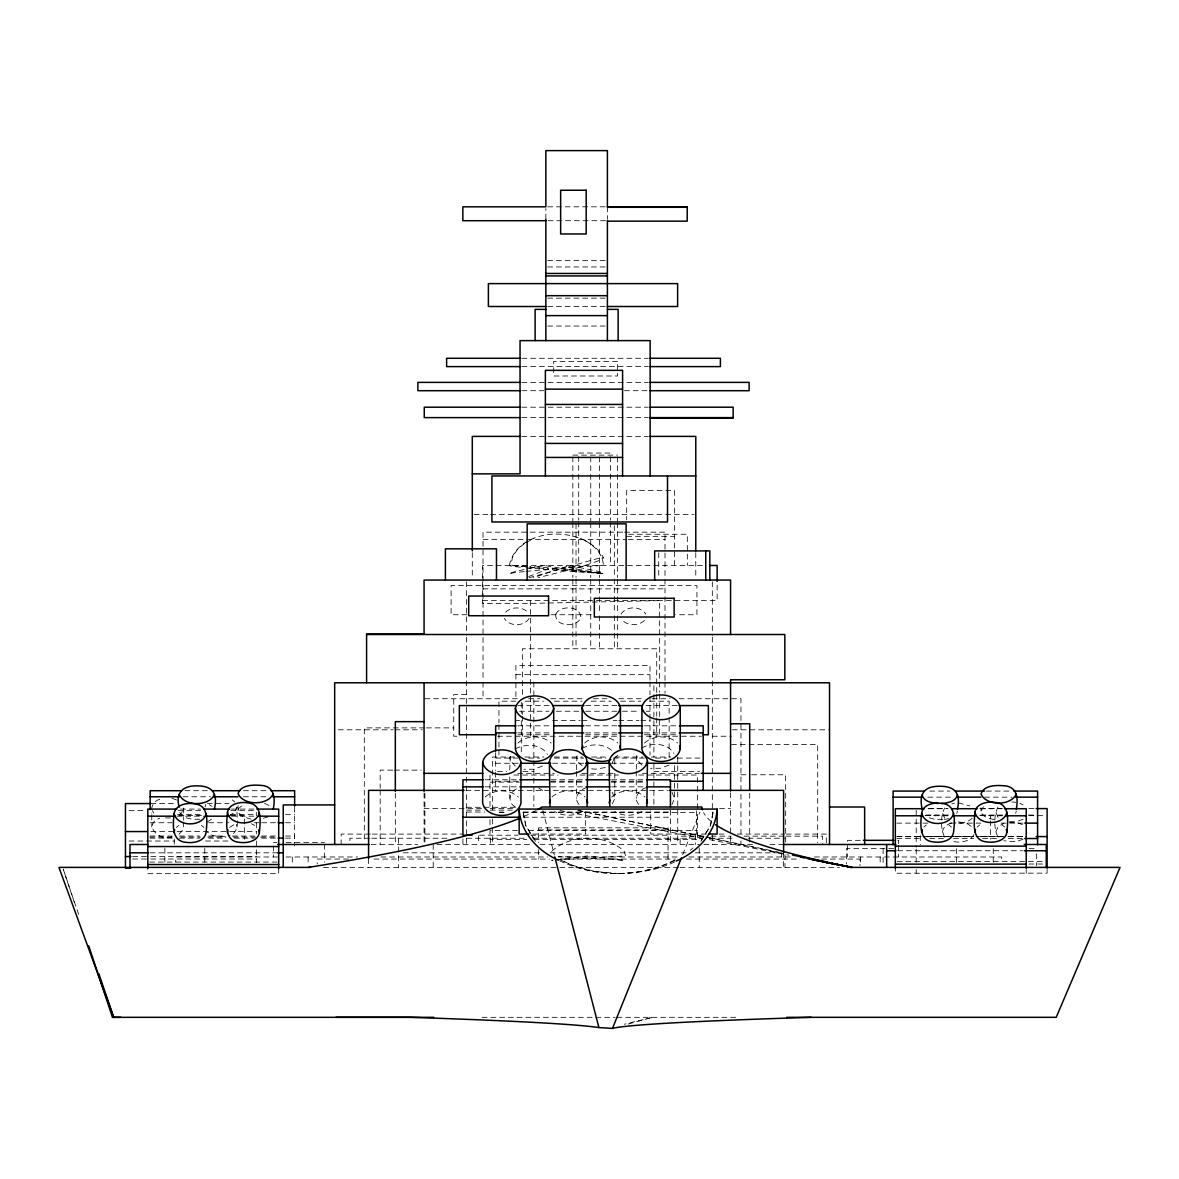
<?xml version="1.0" encoding="UTF-8"?>
<svg xmlns="http://www.w3.org/2000/svg" width="1179" height="1179" viewBox="0 0 1179 1179"><rect width="100%" height="100%" fill="white"/><g stroke="black" fill="none" stroke-linecap="round" stroke-linejoin="round"><path stroke-width="0.75" stroke-dasharray="5 3.75" d="M509.225 565.625C517.493 525.51 585.654 524.581 603.589 557.8L598.18 560.865A44.05 3.11 -14.6 0 1 571.844 569.251L538.258 577.622M171.869 836.781C159.43 842.174 142.202 824.195 159.755 818.226M205.087 807.07L205.632 804.446M229.035 815.839L234.872 812.125L237.023 807.07C235.977 816.443 241.666 832.065 229.035 835.764M509.741 769.946L510.389 754.368M515.356 806.937C505.997 802.309 510.198 789.621 519.32 787.823M576.472 769.607L577.12 753.882M579.036 804.417C573.068 798.345 579.11 789.576 586.051 787.823M614.79 773.203L614.79 798.345L612.21 804.417M636.262 769.268L636.911 753.396M638.826 804.417C632.843 798.345 638.885 789.576 645.841 787.823M674.565 765.628L674.565 798.345L672.001 804.417M944.659 837.075C940.444 828.763 940.444 816.31 944.659 807.998M942.522 832.02C942.979 826.125 949.213 823.178 954.356 822.235M997.979 837.075C993.72 828.469 993.72 815.617 997.979 807.025M995.842 832.02L997.979 826.951L1003.83 823.251M251.127 819.125L243.228 816.885L238.659 812.994L238.659 808.514L243.228 804.638M956.803 813.377L957.407 811.137M994.089 819.493C989.093 818.594 982.048 817.018 981.016 811.137L983.389 806.804M1015.664 813.377L1016.269 811.137M682.685 854.687L699.899 812.125M700.915 841.349L710.465 825.786L713.398 810.739L710.406 825.786L700.694 841.349M529.047 618.43C524.139 626.756 509.284 626.756 504.376 618.43M621.082 614.126C626.005 605.785 640.845 605.785 645.753 614.126M612.21 763.108L614.79 757.021L614.79 766.011M973.898 834.629C969.669 842.086 959.367 843.309 951.792 841.113M551.625 851.43C570.032 833.804 605.903 833.804 624.31 851.43L625.592 855.88L559.524 859.859M524.434 543.401L517.08 549.871L512.452 557.402L510.875 565.478A44.375 1.032 4.7 0 0 515.444 566.672L522.886 567.497M690.393 850.265L692.957 848.025M505.658 612.107C511.48 606.537 521.943 606.537 527.779 612.107M644.486 620.434C638.65 626.005 628.201 626.005 622.365 620.434M179.016 815.19L181.551 813.097L183.688 808.042L183.688 820.098M176.275 827.466L178.81 825.359M179.016 834.157L183.143 829.618L183.688 821.822M207.224 821.94L213.075 818.226M229.596 827.466L235.432 823.753M517.964 743.05C526.821 734.915 542.296 734.915 551.153 743.05M485.217 797.004C494.06 788.869 509.534 788.869 518.392 797.004M584.696 743.05C593.553 734.915 609.027 734.915 617.884 743.05M551.949 797.004C560.806 788.869 576.266 788.869 585.123 797.004M614.834 757.714L617.884 755.194M644.486 743.05C653.343 734.915 668.817 734.915 677.66 743.05M611.739 797.004C620.581 788.869 636.056 788.869 644.913 797.004M923.791 827.068L926.326 824.976M972.307 818.123C967.65 822.706 960.605 823.723 954.356 822.839M977.111 827.068L979.646 824.976M526.026 542.576L534.013 538.435M675.066 860.243C639.696 878.149 594.776 877.957 559.671 859.447M674.388 860.243C639.313 877.721 595.38 877.839 560.054 861.024M674.653 861.82C656.791 870.927 636.233 872.976 616.44 873.624M159.755 799.274C153.653 800.983 150.44 807.129 151.767 813.215M515.356 748.93C525.259 743.315 541.028 743.787 547.395 754.368M542.443 766.099L533.851 769.253L523.933 769.253M582.087 748.444C591.298 743.227 604.267 743.507 612.21 750.949M641.862 747.958C651.781 742.343 667.55 742.814 673.916 753.396M668.965 765.127L660.373 768.281L650.454 768.281M582.087 811.668C573.878 816.369 563.194 816.369 554.985 811.668M641.862 811.668C633.668 816.369 622.969 816.369 614.775 811.668M1023.092 819.243L1015.944 821.866L1007.677 821.866M1023.092 839.168L1015.944 841.791L1003.83 840.774M528.678 576.575L548.544 568.838L510.875 565.478L528.074 566.347M268.134 816.885L260.235 819.125M529.003 577.769L557.962 569.663L601.821 573.569A44.522 2.078 9.6 0 0 597.502 571.196L569.531 565.478L533.114 577.769M628.156 1024.05L652.532 1017.315L624.31 1024.242M605.21 767.544L595.631 769.18L590.664 768.767M951.792 803.945L954.356 803.282M524.066 569.531L516.785 571.196A44.522 2.078 -9.6 0 0 512.467 573.569A44.375 1.032 -4.7 0 1 517.006 572.375L524.463 571.55M528.84 568.543L544.742 565.478A48.324 2.255 9.6 0 0 579.965 571.196L601.821 573.569A44.375 1.032 4.7 0 0 597.267 572.375L568.75 569.531A48.781 1.135 4.7 0 0 532.967 566.672L529.695 566.451M944.35 819.493L948.594 818.639M552.863 860.184L551.625 860.331L552.892 860.257M556.503 859.742L587.967 855.88L624.31 860.331L558.242 856.352M526.085 571.388L545.538 569.531A48.781 1.135 -4.7 0 1 581.321 566.672L603.397 565.478C602.837 552.317 591.666 543.033 580.274 538.435M170.483 817.931L164.972 817.931M225.189 836.781L213.075 835.764L207.224 832.065M1009.047 822.117L1015.944 822.235L1023.092 824.858M199.87 819.228C192.678 819.597 181.551 819.037 179.208 810.754M942.832 819.597L935.227 819.493L927.328 817.253M547.66 206.826L605.593 206.826M605.593 220.709L545.862 220.709L545.862 208.565M547.66 260.441L605.593 260.441M547.66 266.94L605.593 266.94M547.66 298.14L605.593 298.14M547.66 306.511L605.593 306.511M547.704 326.038L605.977 326.038M521.884 358.283L648.317 358.283M521.884 366.61L648.317 366.61M521.884 382.379L648.317 382.379M521.884 390.706L543.873 390.706M624.487 390.706L648.317 390.706M521.884 407.197L648.317 407.197M521.884 417.617L648.317 417.617M521.884 436.392L648.317 436.392M578.697 453.045L610.619 453.045M572.832 455.123L617.531 455.123M474.12 514.471L488.769 514.471M490.611 514.471L693.945 514.471M622.733 532.171L483.022 532.171L483.022 680.43M624.561 532.171L665 532.171L665 680.43M628.51 534.249L687.328 534.249L687.328 565.478M626.668 536.327L674.565 536.327M483.022 539.525L626.403 539.525M628.245 539.525L665 539.525M702.478 565.478L482.638 565.478L482.638 603.397L530.521 603.397L659.665 600.612L659.665 692.235M483.022 588.866L665 588.866M482.638 600.612L717.141 600.612L717.141 581.291M467.061 614.745L451.1 614.745L451.1 585.595L696.936 585.595L696.936 614.745L675.641 614.745M551.035 614.745L593.317 614.745M515.901 674.668L649.983 674.668M466.501 694.578L453.723 694.578L453.723 736.227L459.191 736.227M424.882 698.734L517.949 698.734M528.649 698.734L540.011 698.734M550.711 698.734L584.121 698.734M593.317 698.734L609.528 698.734M618.724 698.734L642.953 698.734M652.134 698.734L669.937 698.734M679.03 698.734L740.957 698.734L740.957 833.553M515.901 701.181L498.938 701.181L498.938 722.801M525.082 701.181L543.445 701.181M554.469 701.181L582.028 701.181M591.21 701.181L611.415 701.181M620.596 701.181L640.801 701.181M649.983 701.181L669.141 701.181L669.141 715.594M517.949 705.587L549.075 705.587M585.698 705.587L616.823 705.587M646.121 705.587L677.247 705.587M519.571 711.232L548.957 711.232M556.311 711.232L583.856 711.232M585.698 711.232L620.596 711.232M622.438 711.232L638.959 711.232M646.313 711.232L649.983 711.232M515.901 720.472L519.571 720.472M552.627 720.472L580.186 720.472M582.028 720.472L589.367 720.472M613.242 720.472L616.926 720.472M618.754 720.472L638.959 720.472M640.801 720.472L649.983 720.472M517.714 725.807L550.77 725.807M585.654 725.807L616.882 725.807M644.427 725.807L677.483 725.807M424.528 727.885L364.326 727.885L364.326 842.676M426.356 727.885L453.723 727.885M338.329 729.801L393.049 729.801M394.877 729.801L422.244 729.801M732.395 729.801L829.53 729.801M517.714 732.896L550.77 732.896M585.654 732.896L616.882 732.896M644.427 732.896L677.483 732.896M517.949 734.738L550.902 734.738M585.698 734.738L616.823 734.738M644.294 734.738L677.247 734.738M497.685 736.227L701.564 736.227M712.322 736.227L731.481 736.227M731.481 744.553L817.681 744.553L817.681 842.676M514.56 757.036L492.557 757.036L492.557 810.165M524.964 757.036L543.902 757.036M554.381 757.036L582.397 757.036M591.563 757.036L608.069 757.036M615.04 757.036L642.894 757.036M651.397 757.036L670.704 757.036M495.666 758.082L517.714 758.082M528.723 758.082L539.746 758.082M554.439 758.082L583.826 758.082M596.677 758.082L605.859 758.082M613.213 758.082L644.427 758.082M655.45 758.082L666.459 758.082M677.483 758.082L703.2 758.082M495.666 763.255L519.541 763.255M552.597 763.255L585.654 763.255M611.37 763.255L646.269 763.255M392.71 770.123L380.183 770.123L380.183 788.265M394.493 770.123L421.316 770.123M497.45 771.611L506.557 771.611M522.945 771.611L533.866 771.611M653.888 771.611L699.545 771.611M517.669 773.35L554.366 773.35M581.895 773.35L614.937 773.35M642.467 773.35L699.368 773.35M740.957 774.765L749.903 774.765M751.686 774.765L785.656 774.765L785.656 844.488M513.882 775.03L557.962 775.03M579.994 775.03L618.562 775.03M638.767 775.03L697.526 775.03L697.526 808.912M484.952 779.776L518.008 779.776M551.065 779.776L585.963 779.776M611.665 779.776L644.721 779.776M495.666 781.235L519.541 781.235M550.77 781.235L585.654 781.235M611.37 781.235L646.269 781.235M490.007 782.119L519.394 782.119M550.608 782.119L585.506 782.119M611.223 782.119L646.107 782.119M484.952 786.85L518.008 786.85M551.065 786.85L585.963 786.85M611.665 786.85L644.721 786.85M465.897 790.357L668.301 790.357M184.897 790.711L208.683 790.711M243.419 790.711L269.033 790.711M929.7 791.08L949.817 791.08M986.381 791.08L1010.167 791.08M183.069 796.768L210.51 796.768M243.419 796.768L269.033 796.768M927.858 797.151L953.472 797.151M984.553 797.151L1011.995 797.151M150.897 803.562L176.349 803.562M207.253 803.562L229.065 803.562M466.501 807.291L517.861 807.291M424.072 808.647L482.8 808.647M490.14 808.647L514 808.647M719.544 808.647L730.567 808.647M928.919 808.588L947.105 808.588M979.823 808.588L1001.649 808.588M1028.913 808.588L1034.366 808.588M928.05 808.706L948.049 808.706M980.781 808.706L1002.592 808.706M180.534 809.089L200.533 809.089M231.438 809.089L255.077 809.089M466.501 810.135L481.165 810.135M490.169 810.135L512.364 810.135M129.086 810.651L145.444 810.651M178.162 810.651L201.801 810.651M230.892 810.651L254.531 810.651M466.589 812.036L484.952 812.036M499.645 812.036L503.315 812.036M523.52 812.036L670.438 812.036M499.189 812.493L504.7 812.493M523.063 812.493L697.526 812.493M177.587 814.66L203.186 814.66M230.627 814.66L256.226 814.66M285.48 814.66L294.632 814.66M926.031 815.043L949.817 815.043M980.899 815.043L1002.843 815.043M1028.442 815.043L1037.594 815.043M178.972 815.337L207.578 815.337M230.583 815.337L244.51 815.337L244.51 839.227M924.999 815.337L949.965 815.337M980.25 815.337L990.537 815.337L990.537 819.022M925.294 815.662L949.861 815.794M979.823 815.662L1002.592 815.794M1028.913 815.662L1045.272 815.662M176.894 816.177L204.173 816.177M231.438 816.177L255.077 816.177M523.52 817.224L670.438 817.224M150.16 822.75L172.105 822.75M208.683 822.75L228.8 822.75M254.399 822.75L259.881 822.75M261.709 822.75L276.343 822.75M285.48 822.75L294.632 822.75M896.777 823.134L927.858 823.134M949.817 823.134L980.899 823.134M1001.015 823.134L1022.959 823.134M538.523 829.913L668.051 829.913M517.552 830.473L490.007 830.473L490.007 839.581L526.733 839.581M528.575 830.473L697.526 830.473M150.897 831.563L256.344 831.563M370.457 834.084L341.158 834.084L341.158 844.488M372.284 834.084L461.976 834.084M706.295 834.084L650.734 834.054L650.734 810.857M719.028 834.084L724.481 834.084M737.199 834.084L784.477 834.084M786.29 834.084L826.287 834.084L826.287 844.488M479.44 835.204L518.008 835.204M530.859 835.204L670.438 835.204M150.16 836.044L172.105 836.044M179.414 836.044L199.531 836.044M208.683 836.044L225.13 836.044M232.455 836.044L254.399 836.044M261.709 836.044L276.343 836.044M285.48 836.044L294.632 836.044M703.848 836.162L680.121 836.162L680.121 844.488M711.158 836.162L731.231 836.162M744.008 836.162L784.168 836.162M785.995 836.162L822.5 836.162L822.5 844.488M896.777 836.412L920.548 836.412M927.858 836.412L953.472 836.412M955.299 836.412L973.589 836.412M980.899 836.412L1006.498 836.412M1008.325 836.412L1022.959 836.412M916.201 836.574L921.654 836.574M923.466 836.574L948.918 836.574M950.746 836.574L974.37 836.574M976.197 836.574L1001.649 836.574M1008.915 836.574L1023.46 836.574M897.145 836.692L924.41 836.692M926.237 836.692L953.502 836.692M955.314 836.692L973.5 836.692M980.781 836.692L1006.232 836.692M1008.045 836.692L1026.231 836.692M149.63 837.09L173.254 837.09M180.534 837.09L200.533 837.09M207.799 837.09L225.985 837.09M233.25 837.09L258.702 837.09M260.53 837.09L276.888 837.09M150.16 838.136L172.105 838.136M179.414 838.136L199.531 838.136M208.683 838.136L225.13 838.136M234.282 838.136L254.399 838.136M261.709 838.136L276.343 838.136M285.48 838.136L294.632 838.136M369.941 838.24L349.883 838.24L349.883 844.488M371.768 838.24L448.388 838.24M466.633 838.24L525.569 838.24M532.923 838.24L702.168 838.24M709.522 838.24L733.441 838.24M748.149 838.24L784.949 838.24M896.777 838.52L920.548 838.52M929.7 838.52L946.147 838.52M953.472 838.52L973.589 838.52M982.726 838.52L999.188 838.52M1008.325 838.52L1022.959 838.52M534.087 839.581L697.526 839.581L697.526 810.872M860.346 840.332L847.568 840.332L847.568 856.986M897.779 840.332L898.649 840.332L898.649 843.663M129.086 841.025L174.536 841.025M205.441 841.025L229.065 841.025M273.425 842.41L276.844 842.41M286.188 842.41L324.505 842.41M371.164 844.488L417.734 844.488M436.878 844.488L532.923 844.488M540.056 844.311L699.25 844.488M703.848 844.488L755.385 844.488M769.931 844.488L783.873 844.488M893.726 848.659L846.389 848.659L846.389 863.986M1029.09 848.659L1036.356 848.659M897.661 850.737L1022.429 850.737M150.057 852.815L277.758 852.815M403.247 852.815L541.014 852.815M550.21 852.815L686.134 852.815M695.315 852.815L777.978 852.815M132.711 856.543L149.085 856.543M150.897 856.543L256.344 856.543M277.654 856.986L175.745 856.986L175.745 862.188M286.114 856.986L357.488 856.986M380.861 856.986L547.645 856.986M558.301 856.986L678.78 856.986M688.934 856.986L792.317 856.986M814.409 856.986L1001.634 856.986L1001.634 862.188M132.711 859.005L149.085 859.005M150.897 859.005L256.344 859.005M348.527 859.064L317.239 859.064L317.239 864.06M373.935 859.064L549.458 859.064M560.099 859.064L675.361 859.064M686.34 859.064L797.844 859.064M821.601 859.064L859.992 859.064L859.992 865.725M897.145 861.687L1043.459 861.554M149.63 862.07L278.701 862.07M1028.913 864.015L1047.099 864.015M323.532 867.39L679.075 867.39M680.018 867.39L839.433 867.39M482.137 1017.315L615.158 1017.315M616.926 1017.315L736.86 1017.315M1011.803 801.956L1015.944 802.309M958.483 802.928L969.772 805.891M958.483 821.896L966.471 823.251L972.307 826.951M619.815 873.624L594.629 871.428L571.167 864.973L560.32 859.447M526.129 567.821L601.821 573.569L566.716 567.217L601.821 557.402L603.589 557.8M559.981 810.518L702.36 838.298M709.581 839.654L788.884 855.173M578.019 810.386L704.187 836.648M705.985 837.016L778.066 852.019M577.961 810.4L707.179 837.532M708.977 837.901L784.359 853.729M171.869 798.257L179.016 800.88M264.494 803.253L270.934 806.421M1019.791 803.312L1023.092 804.918M538.479 787.823L545.479 792.273M251.392 823.753L254.708 825.359M209.287 804.638L212.087 806.421M1002.224 824.976L1004.759 827.068M948.903 824.976L951.438 827.068M641.862 765.127L636.911 759.689L636.262 756.535M582.087 765.613L579.036 763.108L576.472 757.021M515.356 766.099L510.389 760.661L509.741 757.507M232.337 799.907L234.872 802M201.388 825.359L203.923 827.466M997.979 817.15L995.842 812.08M944.659 818.123L942.522 813.053M672.001 792.273L674.565 798.345M612.21 792.273L614.79 798.345M152.312 810.651L153.904 813.097M535.561 841.349L525.849 825.786L522.857 810.739L525.849 825.786L530.019 832.683M534.441 839.89L530.859 834.054L585.521 834.054L585.521 810.857M78.669 914.477L63.224 869.144L74.218 902.259M542.871 810.577L554.351 855.04M236.478 824.372L237.023 826.995M1047.099 869.483L1047.099 873.138L895.333 873.256L895.333 867.788M1036.356 853.773L1036.356 865.695M1026.231 869.601L1026.231 873.256M993.249 848.659L993.249 862.291M990.537 820.849L990.537 839.227M981.016 807.718L981.016 811.137M956.537 848.659L956.537 862.291M920.298 835.557L920.298 844.739M916.201 810.341L916.201 847.288M916.201 849.072L916.201 862.217M916.201 869.483L916.201 873.138M898.649 845.328L898.649 856.986M883.1 848.659L883.1 865.695M880.168 856.986L880.168 865.666M860.434 856.986L860.434 865.666M784.949 854.642L784.949 867.39M783.608 852.726L783.608 867.39M781.648 852.815L781.648 856.986M749.711 793.275L749.711 844.488M740.957 840.819L740.957 844.488M730.567 792.76L730.567 844.488M712.322 581.895L712.322 635.319M712.322 637.161L712.322 819.685M712.322 835.307L712.322 844.488M699.25 848.01L699.25 867.39M696.612 810.857L696.612 834.054M695.772 552.656L695.772 578.241M695.389 834.084L695.389 844.488M677.733 757.036L677.733 844.488M674.565 565.478L674.565 490.523L626.668 490.523L626.668 519.836M670.438 810.076L670.438 844.311M669.141 717.392L669.141 757.036M668.051 859.064L668.051 827.835L538.523 827.835L538.523 842.676M665 682.258L665 693.252M659.665 694.077L659.665 736.227M658.737 552.73L658.737 578.241M656.732 692.5L656.732 648.774L522.415 648.774L522.415 696.141M656.732 694.313L656.732 716.184M656.732 717.996L656.732 736.227M653.888 685.736L653.888 757.08M653.888 764.301L653.888 804.653M649.983 680.165L649.983 665.428L515.901 665.428L515.901 700.326M649.983 681.919L649.983 694.829M649.983 696.568L649.983 715.594M649.983 716.729L649.983 755.238M636.262 771.081L636.262 798.345M617.531 456.951L617.531 520.897M617.531 522.724L617.531 577.518M617.531 579.346L617.531 614.053M617.531 615.88L617.531 648.774M614.333 525.672L614.333 577.12M614.333 578.963L614.333 613.861M614.333 615.703L614.333 648.774M610.619 456.671L610.619 520.145M610.619 521.958L610.619 565.478M607.406 206.826L607.406 219.338M599.625 456.951L599.625 520.897M599.625 522.724L599.625 577.518M599.625 579.346L599.625 614.053M599.625 615.88L599.625 648.774M590.738 456.951L590.738 520.897M590.738 522.724L590.738 577.518M590.738 579.346L590.738 648.774M578.697 456.671L578.697 520.145M578.697 521.958L578.697 565.478M576.472 771.405L576.472 798.345M576.03 523.844L576.03 577.12M576.03 578.963L576.03 648.774M572.832 456.951L572.832 520.897M572.832 522.724L572.832 577.518M572.832 579.346L572.832 648.774M538.523 849.691L538.523 859.064M533.866 682.081L533.866 758.908M533.866 760.647L533.866 806.48M530.521 600.612L530.521 736.227M522.415 703.421L522.415 714.356M522.415 716.184L522.415 736.227M521.295 702.389L521.295 713.31M521.295 720.605L521.295 755.223M509.741 777.049L509.741 798.345M498.938 724.599L498.938 748.031M498.938 749.829L498.938 757.036M495.666 752.541L495.666 770.55M495.666 772.245L495.666 790.357M492.557 818.992L492.557 844.488M490.346 838.24L490.346 844.488M490.007 775.03L490.007 808.912M490.007 819.685L490.007 828.675M483.022 682.258L483.022 698.734M478.453 835.823L478.453 844.488M472.293 552.597L472.293 578.241M466.501 581.895L466.501 635.319M466.501 637.161L466.501 844.488M462.92 838.844L462.92 844.311M433.209 844.488L433.209 867.39M424.882 793.482L424.882 844.488M424.072 792.76L424.072 844.488M398.635 838.24L398.635 867.39M395.333 793.158L395.333 844.488M380.183 790.077L380.183 844.488M368.57 858.592L368.57 867.39M324.505 844.238L324.505 862.188M308.117 856.986L308.117 865.666M294.632 807.173L294.632 845.932M292.318 856.986L292.318 865.666M278.701 868.171L278.701 873.639L147.802 873.639L147.802 869.999M273.425 846.05L273.425 856.986M256.344 812.316L256.344 815.809M256.344 822.809L256.344 833.877M256.344 841.025L256.344 862.645M238.055 805.64L238.055 810.754M204.778 848.305L204.778 862.188M174.271 839.227L174.271 844.739M164.868 848.305L164.868 862.188M151.767 814.94L151.767 826.995M711.32 821.527A6153.466 281.501 -0.1 0 1 703.583 812.596M536.209 810.445A6631.86 306.172 0.2 0 1 523.668 816.546M555.825 614.126C554.13 626.506 575.75 628.053 580.495 618.43C582.205 606.035 560.585 604.503 555.825 614.126M617.545 361.422L553.688 361.422L553.688 375.998L617.545 375.998L617.545 361.422"/><path stroke-width="1.5" d="M529.194 834.054L519.158 834.054L519.158 809.074L717.097 809.074C715.859 832.978 697.393 852.078 676.201 861.024M174.124 813.569C175.465 804.667 186.754 802.604 194.226 803.783C209.066 804.83 207.209 821.896 206.06 832.521C204.719 841.423 193.43 843.486 185.958 842.307C171.132 841.261 172.974 824.18 174.124 813.569C177.174 827.29 203.024 827.29 206.06 813.569M174.124 832.521L174.669 829.898M227.459 812.596C228.785 803.695 240.074 801.632 247.546 802.811C262.858 803.945 260.294 821.734 259.38 832.521C258.039 841.423 246.765 843.486 239.278 842.307C223.981 841.172 226.545 823.369 227.459 812.596C230.494 826.317 256.344 826.317 259.38 812.596M227.459 832.521L228.004 829.898M482.653 762.253C486.293 745.776 517.316 745.776 520.956 762.253L520.956 803.076C517.316 819.552 486.293 819.552 482.653 803.076L482.653 762.253C486.293 778.715 517.316 778.715 520.956 762.253M515.4 708.284C519.04 691.808 550.077 691.808 553.717 708.284L553.717 749.122C550.077 765.598 519.04 765.598 515.4 749.122L515.4 708.284C519.04 724.761 550.077 724.761 553.717 708.284M550.033 806.23L549.385 761.767C551.669 749.461 568.234 747.795 578.108 751.244C587.378 758.185 598.961 764.552 610.869 759.644M549.385 803.076L550.033 799.937M584.696 755.194L582.131 749.122L582.131 707.798C585.771 691.321 616.809 691.321 620.449 707.798L620.449 749.122L619.8 745.983M582.131 749.122L582.794 745.983M585.123 755.68C596.088 776.033 552.008 781.353 549.385 761.767M587.039 806.23L587.687 761.767M609.823 806.23L609.16 761.28C612.815 744.804 643.837 744.804 647.477 761.28L646.829 806.23M620.449 707.798C616.809 724.274 585.771 724.274 582.131 707.798M609.16 803.076L609.823 799.937M641.921 707.312C645.561 690.835 676.584 690.835 680.239 707.312L680.239 749.122C676.584 765.598 645.561 765.598 641.921 749.122L641.921 707.312C645.561 723.788 676.584 723.788 680.239 707.312M647.477 761.28C643.837 777.742 612.815 777.742 609.16 761.28M921.654 813.171C922.98 804.27 934.269 802.221 941.741 803.4C956.582 804.446 954.739 821.512 953.575 832.138C952.249 841.04 940.96 843.088 933.488 841.909C918.647 840.863 920.49 823.797 921.654 813.171C924.69 826.906 950.539 826.906 953.575 813.171M921.654 832.138L922.199 829.515M974.974 812.198C976.3 803.297 987.589 801.248 995.061 802.427C1010.374 803.547 1007.809 821.35 1006.895 832.138C1005.569 841.04 994.28 843.088 986.808 841.909C971.496 840.789 974.06 822.986 974.974 812.198C978.01 825.934 1003.86 825.934 1006.895 812.198M974.974 832.138L975.519 829.515M179.208 807.158C175.037 792.524 183.393 785.479 196.834 785.877C212.161 785.789 217.997 792.951 214.445 808.956M214.445 794.543C209.081 806.598 184.572 806.598 179.208 794.543M273.292 793.703C267.928 805.773 243.434 805.773 238.055 793.703C240.708 784.919 252.66 784.787 260.235 785.332C274.103 785.686 275.547 797.328 273.292 809.059M922.17 809.325C918.618 793.32 924.469 786.172 939.796 786.246C955.123 786.172 960.959 793.32 957.407 809.325M957.407 794.911C955.889 801.764 947.238 803.076 941.314 803.474M1016.269 794.086C1010.889 806.141 986.396 806.141 981.016 794.086C983.669 785.302 995.621 785.155 1003.196 785.715C1017.064 786.054 1018.509 797.711 1016.269 809.428M681.315 858.106L612.49 1028.383L598.903 1027.572A5999.017 50.063 0.1 0 0 410.543 1017.315L335.941 1017.315M88.72 945.853L112.477 1017.33L433.68 1017.315M607.406 206.826L687.21 206.826L687.21 221.166L607.406 221.166M687.21 207.283L607.406 207.283L607.406 150.617L545.862 150.617L545.862 206.826L462.846 206.826L462.846 220.709L545.862 220.709M545.862 273.454L607.406 273.454M545.862 275.93L607.406 275.93M545.862 295.678L607.406 295.678M545.862 306.511L488.386 306.511L488.386 283.608L677.63 283.608L677.63 306.511L607.406 306.511M545.862 309.384L535.119 309.384L535.119 340.613M607.406 309.384L618.135 309.384L618.135 340.613M545.862 315.618L607.406 315.618M520.042 358.283L446.62 358.283L446.62 366.61L520.042 366.61M650.145 358.283L720.384 358.283L720.384 366.61L650.145 366.61M520.042 382.379L417.882 382.379L417.882 390.706L520.042 390.706M650.145 382.379L749.122 382.379L749.122 390.706L650.145 390.706M545.376 389.158L622.586 389.158M545.376 404.441L622.586 404.441M520.042 407.197L424.263 407.197L424.263 417.617L520.042 417.617M650.145 407.197L733.146 407.197L733.146 418.147L650.145 418.147M650.145 417.617L733.146 417.617M520.042 436.392L472.293 436.392L472.293 550.902M650.145 436.392L695.772 436.392L695.772 550.902M545.376 443.422L622.586 443.422M545.376 457.423L622.586 457.423M472.293 473.87L520.042 473.87L520.042 340.613L650.145 340.613L650.145 475.948M695.772 475.948L491.908 475.948L491.908 521.973L667.506 521.973L667.506 475.948M709.817 565.478L717.141 565.478L717.141 581.291M366.595 634.508L784.831 634.508L784.831 679.767L730.567 679.767L730.567 790.991M516.107 705.587L459.353 705.587L459.353 734.738L495.976 734.738M552.73 705.587L583.87 705.587M618.651 705.587L642.452 705.587M679.075 705.587L708.373 705.587L708.373 734.738L702.89 734.738M424.072 721.651L395.333 721.651L395.333 791.315M730.567 723.773L749.711 723.773L749.711 789.621M515.871 725.807L495.666 725.807L495.666 750.905M554.439 725.807L583.826 725.807M618.71 725.807L642.584 725.807M679.325 725.807L703.2 725.807L703.2 790.357M495.666 732.896L515.871 732.896M554.439 732.896L583.826 732.896M618.71 732.896L642.584 732.896M679.325 732.896L703.2 732.896M521.383 763.255L550.77 763.255M585.654 763.255L609.528 763.255M646.269 763.255L703.2 763.255M424.072 773.35L482.8 773.35M701.196 773.35L730.567 773.35M483.125 779.776L462.92 779.776L462.92 835.204L472.101 835.204M519.851 779.776L549.237 779.776M585.963 779.776L609.838 779.776M646.564 779.776L670.438 779.776L670.438 806.657M670.144 781.235L703.2 781.235M462.92 786.85L483.125 786.85M519.851 786.85L549.237 786.85M585.963 786.85L609.838 786.85M646.564 786.85L670.438 786.85M464.069 790.357L368.57 790.357L368.57 858.592M669.746 790.357L783.608 790.357L783.608 852.726M181.242 790.711L150.16 790.711L150.16 809.531M212.338 790.711L239.764 790.711M270.861 790.711L294.632 790.711L294.632 806.112M924.203 791.08L893.122 791.08L893.122 844.754M955.299 791.08L984.553 791.08M1013.822 791.08L1037.594 791.08L1037.594 844.754M150.16 796.768L179.414 796.768M214.165 796.768L237.937 796.768M272.688 796.768L294.632 796.768M893.122 797.151L922.376 797.151M957.127 797.151L980.899 797.151M1015.65 797.151L1037.594 797.151M150.897 803.562L125.446 803.562L125.446 868.112L130.898 868.112M334.674 804.933L283.24 804.933L283.24 867.39M829.53 807.011L864.649 807.011L864.649 844.488M1036.194 808.588L1047.099 808.588L1047.099 868.171M924.41 808.706L895.333 808.706L895.333 868.289M951.689 808.706L977.14 808.706M1004.405 808.706L1026.231 808.706L1026.231 868.289M176.894 809.089L147.802 809.089L147.802 868.687M204.173 809.089L229.625 809.089M256.889 809.089L278.701 809.089L278.701 868.687M895.333 815.794L922.597 815.794M953.502 815.794L975.313 815.794M1006.232 815.794L1026.231 815.794M147.802 816.177L175.081 816.177M205.986 816.177L227.798 816.177M258.702 816.177L278.701 816.177M462.92 817.224L519.851 817.224M278.17 822.75L283.653 822.75M1024.787 823.134L1037.594 823.134M125.446 831.563L147.257 831.563M708.623 834.054L717.097 834.054L717.097 809.074M1036.194 836.574L1047.099 836.574M278.17 838.136L283.653 838.136M1024.787 838.52L1037.594 838.52M863.426 840.332L893.888 840.332M148.23 844.488L129.985 844.488L129.985 867.39M277.758 844.488L369.336 844.488M783.608 844.488L895.819 844.488M1024.256 844.488L1046.274 844.488L1046.274 867.39M895.333 846.154L1026.231 846.154M147.802 846.551L278.701 846.551M886.652 850.737L895.819 850.737M1024.256 850.737L1046.274 850.737M129.985 852.815L148.23 852.815M277.758 852.815L283.24 852.815M125.446 856.543L130.898 856.543M895.333 864.133L1026.231 864.133M147.802 864.531L278.701 864.531M310.475 867.39L58.95 867.39L113.7 1017.344L120.847 1017.344M849.853 867.39L1120.05 867.39L1056.207 1017.315L786.673 1017.315M112.477 1017.33L113.7 1017.344L98.859 973.751M938.263 803.474C932.338 803.076 923.688 801.764 922.17 794.911M822.161 861.584L851.96 867.39L822.176 861.657L827.614 862.276A6153.466 281.501 -0.1 0 1 715.55 824.681M822.397 861.672L851.96 867.39L792.494 855.026M812.316 859.668L851.96 867.39M800.512 857.118L804.107 857.87M807.689 858.621L820.26 861.259M558.507 860.243C537.904 851.282 520.396 832.3 519.158 809.074M554.808 856.809L598.903 1027.572M1006.35 829.515L1006.895 832.138M679.576 745.983L680.239 749.122M646.829 799.937L647.477 803.076M587.039 799.937L587.687 803.076M258.835 829.898L259.38 832.521M886.652 844.488L886.652 867.39M829.53 844.488L829.53 682.788L334.674 682.788L334.674 844.488M730.567 634.508L730.567 580.053L424.072 580.053L424.072 634.037L366.595 634.037L366.595 682.788M709.832 580.053L709.832 550.902L654.669 550.902L654.669 580.053M705.749 550.902L705.749 580.053M626.137 580.053L626.137 523.844L527.16 523.844L527.16 580.053M622.586 475.948L622.586 370.353L545.376 370.353L545.376 475.948M607.406 220.709L607.406 340.613M545.862 219.338L545.862 340.613M496.477 580.053L496.477 548.824L445.397 548.824L445.397 580.053M424.072 682.788L424.072 791.315M612.373 1028.383A5664.181 46.349 -0.1 0 1 811.152 1017.315M702.448 809.811A6153.466 281.501 -0.1 0 1 701.903 807.011L541.957 807.011A6631.86 306.172 0.2 0 1 537.757 809.59M518.937 818.55A6631.86 306.172 0.2 0 1 308.353 867.39M586.184 190.246L560.644 190.246L560.644 233.973L586.184 233.973L586.184 190.246M548.574 596.043L468.711 596.043L468.711 615.733L548.574 615.733L548.574 596.043M674.137 598.284L594.319 598.284L594.319 617.015L674.137 617.015L674.137 598.284"/></g></svg>
